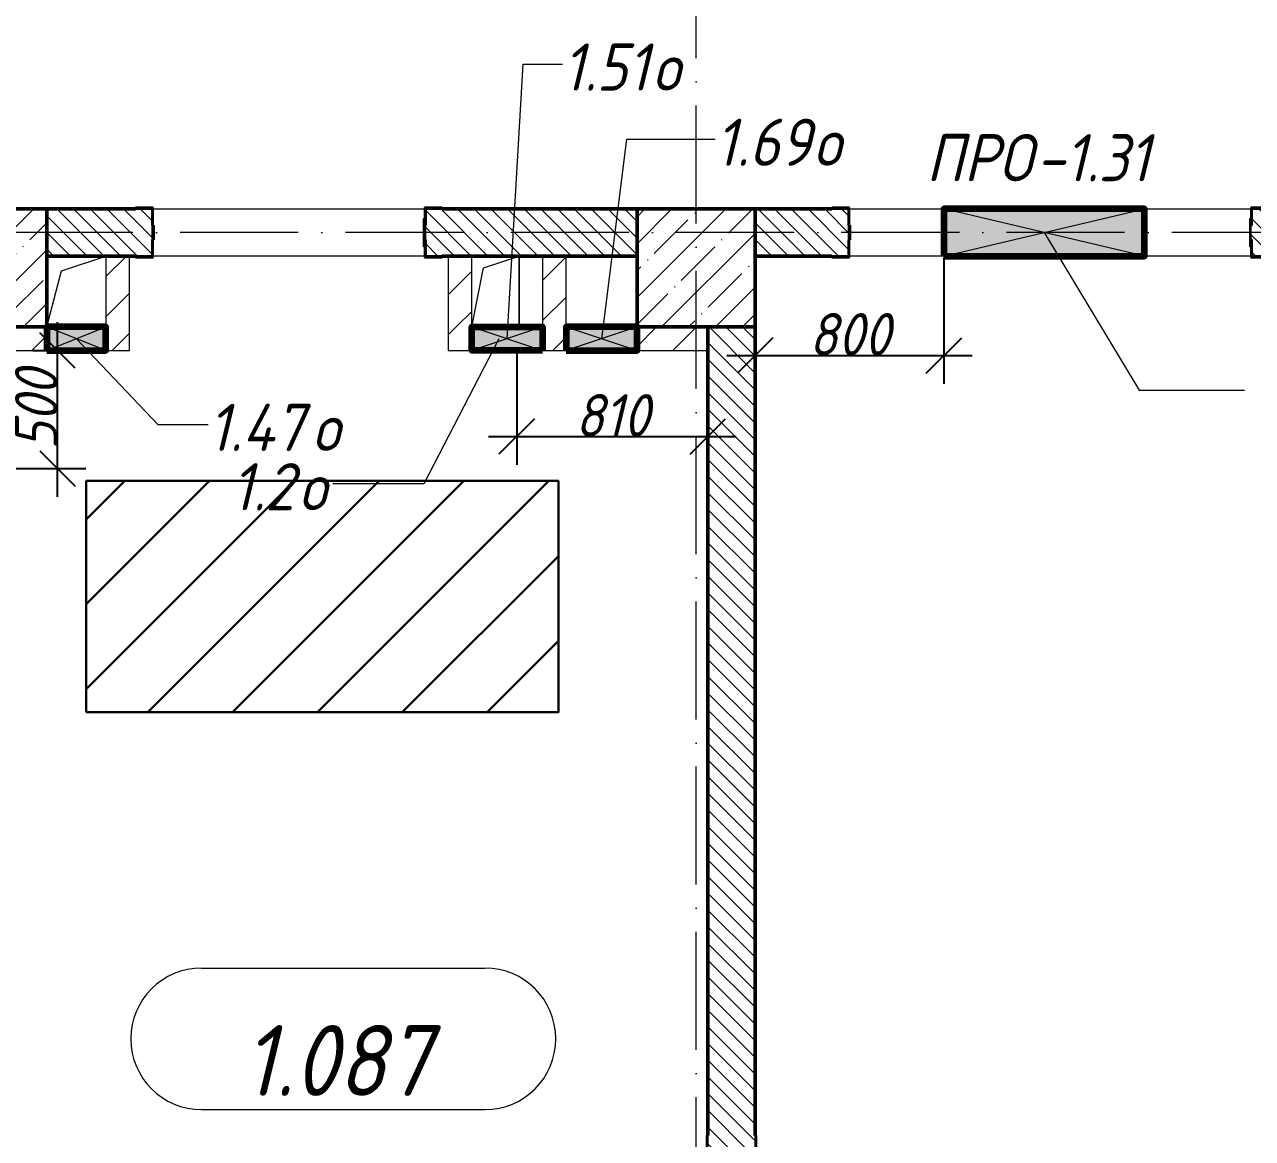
# Model space of a CAD drawing. Header units: millimetres. Extents: x -356862 to 418287, y 0 to 839748.
# Drawn here: x -116760 to -111559, y 461159 to 465878 of the extents above; entities that cross this region are included whole.
import ezdxf

# ---------------------------------------------------------------- set-up
doc = ezdxf.new("R2010")
doc.units = ezdxf.units.MM
doc.linetypes.add('50_200_ШТРИХ_1Т_ш5_п1_п1_', pattern=[700, 500, -100, 0, -100])
for name, color, linetype, lineweight in [('0) строит. леса', 20, 'Continuous', 30), ('9.7) Заделка 956 шт', 6, 'Continuous', 158), ('A-____-____-DIMS', 7, 'Continuous', 9), ('A-DETL-GENF-OTLN', 7, 'Continuous', 9), ('A-FLOR-____-OTLN', 7, 'Continuous', 9), ('A-GENM-____-IDEN', 7, 'Continuous', 9), ('A-GENM-____-MCUT', 7, 'Continuous', 25), ('A-GENM-____-OTLN', 7, 'Continuous', 9), ('A-GENM-____-OTLN-1', 7, 'Continuous', 25), ('A-GLAZ-____-IDEN', 7, 'Continuous', 9), ('A-GLAZ-____-OTLN', 7, 'Continuous', 9), ('A-WALL-____-MCUT-2', 7, 'Continuous', 50), ('A-WALL-____-PATT-1', 7, 'Continuous', 9), ('A-WALL-FNSH-MCUT-1', 7, 'Continuous', 9), ('I-WALL-____-OTLN', 7, 'Continuous', 9), ('S-COLS-____-MCUT', 7, 'Continuous', 50), ('S-COLS-____-OTLN', 7, 'Continuous', 9), ('S-GRID-____-OTLN-1', 7, '50_200_ШТРИХ_1Т_ш5_п1_п1_', 9)]:
    doc.layers.add(name, color=color, linetype=linetype, lineweight=lineweight)
doc.layers.add('A-AREA-IDEN-1', color=7, linetype='Continuous', lineweight=9, true_color=0x000000)
doc.styles.add('ISOCPEUR_I', font='isocpeui.ttf', dxfattribs={"width": 0.9, "height": 2.5})
doc.styles.add('ISOCPEUR_I_10', font='isocpeui.ttf', dxfattribs={"width": 0.9, "height": 180})
doc.styles.add('ISOCPEUR_I_9', font='isocpeui.ttf', dxfattribs={"width": 0.9, "height": 250})
doc.dimstyles.new('ISO-1_8_0_9К_СРЕДНИЙ_Кладочные_3', dxfattribs={"dimscale": 304.8, "dimtxt": 179.276612, "dimasz": 0.492126, "dimexe": 0.393701, "dimexo": 0, "dimgap": 0, "dimtad": 1, "dimdec": 3, "dimrnd": 0.001, "dimdsep": 46, "dimtxsty": 'ISOCPEUR_I_10', "dimblk1": 'OBLIQUE', "dimblk2": 'OBLIQUE', "dimsah": 1, "dimcen": 0.09, "dimdle": 0.393701, "dimazin": 0, "dimtfac": 1, "dimtdec": 4, "dimtix": 1, "dimtmove": 0, "dimatfit": 3, "dimfxl": 1, "dimtvp": 1, "dimtolj": 1, "dimtzin": 0, "dimarcsym": 2})
pattern_1 = [(135, (-176515.067, 459015.94), (-35.35534, -35.35534), [])]
pattern_2 = [(45, (-176515.07, 459015.94), (-84.85281, 84.85281), [])]

# ---------------------------------------------------------------- blocks, each defined once
blk = doc.blocks.new('BSC_Колонна _Прямоугольная - 500х500-V61-АР1_План отверстий 1 этажа в осях 1-64_А-ГГ')
at = {"layer": 'S-COLS-____-OTLN'}
h = blk.add_hatch(dxfattribs=at)
h.set_pattern_fill('FP_93', color=256, style=0, pattern_type=2)
h.set_pattern_definition([(45, (-59600, -5831.04), (-114.04925, 114.04925), []), (45, (-59485.95, -5831.04), (-114.04925, 114.04925), [201.613, -40.323, 3.353, -36.97])])
h.paths.add_polyline_path([(-250, -250), (250, -250), (250, 250), (-250, 250)], flags=0)
at = {"layer": 'S-COLS-____-MCUT'}
for p, q in [((250, 250), (-250, 250)), ((-250, 250), (-250, -250)), ((250, -250), (250, 250)), ((-250, -250), (250, -250))]:
    blk.add_line(p, q, dxfattribs=at)
blk = doc.blocks.new('BSC_Колонна _Прямоугольная - 500х500-V101-АР1_План отверстий 1 этажа в осях 1-64_А-ГГ')
at = {"layer": 'S-COLS-____-OTLN'}
h = blk.add_hatch(dxfattribs=at)
h.set_pattern_fill('FP_133', color=256, style=0, pattern_type=2)
h.set_pattern_definition([(45, (-62600, -5831.04), (-114.04925, 114.04925), []), (45, (-62485.95, -5831.04), (-114.04925, 114.04925), [201.613, -40.323, 3.353, -36.97])])
h.paths.add_polyline_path([(-250, -250), (250, -250), (250, 250), (-250, 250)], flags=0)
at = {"layer": 'S-COLS-____-MCUT'}
for p, q in [((250, 250), (-250, 250)), ((-250, 250), (-250, -250)), ((250, -250), (250, 250)), ((-250, -250), (250, -250))]:
    blk.add_line(p, q, dxfattribs=at)
blk = doc.blocks.new('Фахверк_СКБ_Уголок - 200_4010-27904286-АР1_План отверстий 1 этажа в осях 1-64_А-ГГ')
at = {"layer": 'A-GENM-____-MCUT'}
for p, q in [((200, 156), (125, 156)), ((125, 156), (125, 81)), ((131, 81), (131, 150)), ((131, 150), (200, 150)), ((200, 150), (200, 156)), ((125, 81), (131, 81)), ((131, 19), (125, 19)), ((125, 19), (125, -56)), ((131, -50), (131, 19)), ((200, -50), (131, -50)), ((200, -56), (200, -50)), ((125, -56), (200, -56))]:
    blk.add_line(p, q, dxfattribs=at)
blk = doc.blocks.new('Фахверк_СКБ_Уголок - 200_3600-27915153-АР1_План отверстий 1 этажа в осях 1-64_А-ГГ')
at = {"layer": 'A-GENM-____-MCUT'}
for p, q in [((125, 156), (50, 156)), ((50, 156), (50, 150)), ((50, 150), (119, 150)), ((119, 150), (119, 81)), ((125, 81), (125, 156)), ((119, 81), (125, 81)), ((125, 19), (119, 19)), ((119, 19), (119, -50)), ((125, -56), (125, 19)), ((119, -50), (50, -50)), ((50, -50), (50, -56)), ((50, -56), (125, -56))]:
    blk.add_line(p, q, dxfattribs=at)
blk = doc.blocks.new('154_Стойка_СКБ_Уголок - СМ-2530_200-28213945-АР1_План отверстий 1 этажа в осях 1-64_А-ГГ')
at = {"layer": 'A-GENM-____-MCUT'}
for p, q in [((125, 156), (125, 81)), ((200, 156), (125, 156)), ((131, 81), (131, 150)), ((131, 150), (200, 150)), ((200, 150), (200, 156)), ((125, 81), (131, 81)), ((131, 19), (125, 19)), ((125, 19), (125, -56)), ((131, -50), (131, 19)), ((200, -50), (131, -50)), ((200, -56), (200, -50)), ((125, -56), (200, -56))]:
    blk.add_line(p, q, dxfattribs=at)
blk = doc.blocks.new('Стойка_Влож_Полоса боковая - Полоса-28213942-АР1_План отверстий 1 этажа в осях 1-64_А-ГГ')
at = {"layer": 'A-GENM-____-OTLN'}
for p, q in [((-5, 60), (0, 60)), ((-5, -60), (-5, 60)), ((0, 31), (0, -31)), ((0, -60), (-5, -60))]:
    blk.add_line(p, q, dxfattribs=at)
blk = doc.blocks.new('154_Стойка_СКБ_Уголок - СМ-2230_200-28216496-АР1_План отверстий 1 этажа в осях 1-64_А-ГГ')
at = {"layer": 'A-GENM-____-MCUT'}
for p, q in [((125, 156), (125, 81)), ((200, 156), (125, 156)), ((131, 81), (131, 150)), ((131, 150), (200, 150)), ((200, 150), (200, 156)), ((125, 81), (131, 81)), ((131, 19), (125, 19)), ((125, 19), (125, -56)), ((131, -50), (131, 19)), ((200, -50), (131, -50)), ((200, -56), (200, -50)), ((125, -56), (200, -56))]:
    blk.add_line(p, q, dxfattribs=at)
blk = doc.blocks.new('Стойка_Влож_Полоса боковая - Полоса-V151-АР1_План отверстий 1 этажа в осях 1-64_А-ГГ')
at = {"layer": 'A-GENM-____-OTLN'}
for p, q in [((-5, 60), (0, 60)), ((-5, -60), (-5, 60)), ((0, -60), (-5, -60))]:
    blk.add_line(p, q, dxfattribs=at)
blk = doc.blocks.new('AR_Отверстие прямоугольное _в плите_ - AR_Отверстие прямоугольное _в плите_-V204-АР1_План отверстий 1 этажа в осях 1-64_А-ГГ')
at = {"layer": 'A-GENM-____-OTLN'}
for p, q in [((-62.5, 87.5), (125, 150)), ((-125, -150), (-62.5, 87.5))]:
    blk.add_line(p, q, dxfattribs=at)
blk = doc.blocks.new('AR_Отверстие прямоугольное _в плите_ - AR_Отверстие прямоугольное _в плите_-V205-АР1_План отверстий 1 этажа в осях 1-64_А-ГГ')
at = {"layer": 'A-GENM-____-OTLN'}
for p, q in [((-50, 100), (100, 150)), ((100, -150), (100, 150)), ((-100, -150), (-50, 100))]:
    blk.add_line(p, q, dxfattribs=at)
blk = doc.blocks.new('AR_Отверстие прямоугольное _в стене__БезПР - AR_Отверстие прямоугольное _в стене__БезПР-36428461-АР1_План отверстий 1 этажа в осях 1-64_А-ГГ')
at = {"layer": 'A-GLAZ-____-OTLN'}
blk.add_hatch(color=256, dxfattribs=at).paths.add_polyline_path([(-150, -50), (150, -50), (150, 50), (-150, 50)], flags=0)
at = {"layer": 'A-DETL-GENF-OTLN'}
for p, q in [((-150, -50), (-150, 50)), ((-150, 50), (150, 50)), ((150, 50), (-150, -50)), ((-150, 50), (150, -50)), ((150, 50), (-150, 50)), ((-150, 50), (-150, -50)), ((150, 50), (150, -50)), ((150, -50), (150, 50)), ((150, -50), (-150, -50)), ((-150, -50), (150, -50))]:
    blk.add_line(p, q, dxfattribs=at)
blk = doc.blocks.new('AR_Отверстие прямоугольное _в стене__БезПР - AR_Отверстие прямоугольное _в стене__БезПР-36428955-АР1_План отверстий 1 этажа в осях 1-64_А-ГГ')
at = {"layer": 'A-GLAZ-____-OTLN'}
blk.add_hatch(color=256, dxfattribs=at).paths.add_polyline_path([(-103.8, 50), (-125, 50), (-125, -50), (125, -50), (125, 50)], flags=0)
at = {"layer": 'A-DETL-GENF-OTLN'}
for p, q in [((-125, -50), (-125, 50)), ((-125, 50), (125, 50)), ((125, 50), (-125, -50)), ((-125, 50), (125, -50)), ((125, 50), (-125, 50)), ((-125, 50), (-125, -50)), ((125, 50), (125, -50)), ((125, -50), (125, 50)), ((125, -50), (-125, -50)), ((-125, -50), (125, -50))]:
    blk.add_line(p, q, dxfattribs=at)
at = {"layer": 'A-GLAZ-____-OTLN'}
blk.add_line((125, 50), (-125, 50), dxfattribs=at)
blk = doc.blocks.new('AR_Отверстие прямоугольное _в стене__БезПР - AR_Отверстие прямоугольное _в стене__БезПР-36428966-АР1_План отверстий 1 этажа в осях 1-64_А-ГГ')
at = {"layer": 'A-GLAZ-____-OTLN'}
blk.add_hatch(color=256, dxfattribs=at).paths.add_polyline_path([(150, 50), (-150, 50), (-150, -50), (150, -50)], flags=0)
at = {"layer": 'A-DETL-GENF-OTLN'}
for p, q in [((-150, -50), (-150, 50)), ((-150, 50), (150, 50)), ((150, 50), (-150, -50)), ((-150, 50), (150, -50)), ((150, 50), (-150, 50)), ((-150, 50), (-150, -50)), ((150, 50), (150, -50)), ((150, -50), (150, 50)), ((150, -50), (-150, -50)), ((-150, -50), (150, -50))]:
    blk.add_line(p, q, dxfattribs=at)
at = {"layer": 'A-GLAZ-____-OTLN'}
blk.add_line((150, 50), (-150, 50), dxfattribs=at)
blk = doc.blocks.new('AR_Отверстие прямоугольное _в стене_ - AR_Отверстие прямоугольное _в стене__ОВ-36666481-АР1_План отверстий 1 этажа в осях 1-64_А-ГГ')
at = {"layer": 'A-GLAZ-____-OTLN'}
blk.add_hatch(color=256, dxfattribs=at).paths.add_polyline_path([(-425, 100), (-425, -100), (425, -100), (425, 100)], flags=0)
at = {"layer": 'A-DETL-GENF-OTLN'}
for p, q in [((-425, -100), (-425, 100)), ((-425, 100), (425, 100)), ((425, 100), (-425, -100)), ((-425, 100), (425, -100)), ((425, 100), (-425, 100)), ((-425, 100), (-425, -100)), ((425, 100), (425, -100)), ((425, -100), (425, 100)), ((425, -100), (-425, -100)), ((-425, -100), (425, -100))]:
    blk.add_line(p, q, dxfattribs=at)
blk = doc.blocks.new('_Oblique')
at = {"color": 0, "linetype": 'ByBlock', "lineweight": -2}
blk.add_line((-0.5, -0.5), (0.5, 0.5), dxfattribs=at)
blk = doc.blocks.new('*D13354')
at = {"layer": 'A-____-____-DIMS', "color": 0, "lineweight": -2, "transparency": 16777216}
for p, q in [((-112865.1, 464891), (-112865.1, 464355.9)), ((-113665.1, 464597), (-113665.1, 464355.9)), ((-113785.1, 464475.9), (-112745.1, 464475.9))]:
    blk.add_line(p, q, dxfattribs=at)
at = {"layer": 'Defpoints', "color": 0, "transparency": 16777216}
for p in [(-112865.1, 464891), (-113665.1, 464597), (-112865.1, 464475.9)]:
    blk.add_point(p, dxfattribs=at)
at = {"layer": 'A-____-____-DIMS', "color": 0, "lineweight": -2, "transparency": 16777216, "xscale": 150, "yscale": 150, "zscale": 150, "rotation": 180}
blk.add_blockref('_Oblique', (-113665.1, 464475.9), dxfattribs=at)
at = {"layer": 'A-____-____-DIMS', "color": 0, "lineweight": -2, "transparency": 16777216, "xscale": 150, "yscale": 150, "zscale": 150}
blk.add_blockref('_Oblique', (-112865.1, 464475.9), dxfattribs=at)
at = {"layer": 'A-____-____-DIMS', "color": 0, "transparency": 16777216, "insert": (-113265.1, 464565.9), "char_height": 180, "width": 409.578, "attachment_point": 5, "style": 'ISOCPEUR_I_10'}
blk.add_mtext('\\A1;800', dxfattribs=at)
blk = doc.blocks.new('*D13368')
at = {"layer": 'A-____-____-DIMS', "color": 0, "lineweight": -2, "transparency": 16777216}
for p, q in [((-116620, 463877), (-116620, 464617)), ((-116726.1, 464497), (-116500, 464497)), ((-116965.1, 463997), (-116500, 463997))]:
    blk.add_line(p, q, dxfattribs=at)
at = {"layer": 'Defpoints', "color": 0, "transparency": 16777216}
for p in [(-116726.1, 464497), (-116620, 464497), (-116965.1, 463997)]:
    blk.add_point(p, dxfattribs=at)
at = {"layer": 'A-____-____-DIMS', "color": 0, "lineweight": -2, "transparency": 16777216, "xscale": 150, "yscale": 150, "zscale": 150}
for p, rotation in [((-116620, 464497), 90), ((-116620, 463997), 270)]:
    blk.add_blockref('_Oblique', p, dxfattribs=dict(at, rotation=rotation))
at = {"layer": 'A-____-____-DIMS', "color": 0, "transparency": 16777216, "insert": (-116710, 464247), "char_height": 180, "width": 409.578, "attachment_point": 5, "rotation": 90, "style": 'ISOCPEUR_I_10'}
blk.add_mtext('\\A1;500', dxfattribs=at)
blk = doc.blocks.new('*D13369')
at = {"layer": 'A-____-____-DIMS', "color": 0, "lineweight": -2, "transparency": 16777216}
for p, q in [((-114675.1, 464497), (-114675.1, 464012.4)), ((-113865.1, 464497), (-113865.1, 464012.4)), ((-114795.1, 464132.4), (-113745.1, 464132.4))]:
    blk.add_line(p, q, dxfattribs=at)
at = {"layer": 'Defpoints', "color": 0, "transparency": 16777216}
for p in [(-114675.1, 464497), (-113865.1, 464497), (-113865.1, 464132.4)]:
    blk.add_point(p, dxfattribs=at)
at = {"layer": 'A-____-____-DIMS', "color": 0, "lineweight": -2, "transparency": 16777216, "xscale": 150, "yscale": 150, "zscale": 150, "rotation": 180}
blk.add_blockref('_Oblique', (-114675.1, 464132.4), dxfattribs=at)
at = {"layer": 'A-____-____-DIMS', "color": 0, "lineweight": -2, "transparency": 16777216, "xscale": 150, "yscale": 150, "zscale": 150}
blk.add_blockref('_Oblique', (-113865.1, 464132.4), dxfattribs=at)
at = {"layer": 'A-____-____-DIMS', "color": 0, "transparency": 16777216, "insert": (-114270.1, 464222.4), "char_height": 180, "width": 368.207, "attachment_point": 5, "style": 'ISOCPEUR_I_10'}
blk.add_mtext('\\A1;810', dxfattribs=at)
blk = doc.blocks.new('AAR_СКБ_Марка_помещения_1_5 ммп - Номер _ Площадь-27962135-АИ_План этажа_Стены_1')
at = {"layer": 'A-AREA-IDEN-1'}
for p, q in [((-2.987, 3), (3.013, 3)), ((-2.987, 0), (3.013, 0))]:
    blk.add_line(p, q, dxfattribs=at)
for centre, start, end in [((-2.987, 1.5), 90, 270), ((3.013, 1.5), 270, 90)]:
    blk.add_arc(centre, 1.5, start, end, dxfattribs=at)

msp = doc.modelspace()

# ---------------------------------------------------------------- hatches: boundary and pattern name
at = {"layer": '0) строит. леса'}
h = msp.add_hatch(dxfattribs=at)
h.set_pattern_fill('ANSI31', color=256, scale=80)
h.set_pattern_definition([(45, (-116058.36, 608983.18), (-179.60512, 179.60512), [])])
h.paths.add_polyline_path([(-116498.5876, 462964.685), (-114498.5876, 462964.685), (-114498.5876, 463944.685), (-116498.5876, 463944.685)])
at = {"layer": 'A-WALL-____-PATT-1'}
h = msp.add_hatch(dxfattribs=at)
h.set_pattern_fill('FP_6', color=256, style=0, pattern_type=2)
h.set_pattern_definition(pattern_1)
h.paths.add_polyline_path([(-114990.0675, 464896.983), (-114165.0675, 464896.983), (-114165.0675, 465096.983), (-115059.0675, 465096.983), (-115059.0675, 465027.983), (-115065.0675, 465027.983), (-115065.0675, 464965.983), (-115059.0675, 464965.983), (-115059.0675, 464896.983)], flags=0)
h.paths.add_polyline_path([(-116221.0675, 464896.983), (-116221.0675, 464965.983), (-116215.0675, 464965.983), (-116215.0675, 465027.983), (-116221.0675, 465027.983), (-116221.0675, 465096.983), (-116665.0675, 465096.983), (-116665.0675, 464896.983), (-116290.0675, 464896.983)], flags=0)
h = msp.add_hatch(dxfattribs=at)
h.set_pattern_fill('FP_6', color=256, style=0, pattern_type=2)
h.set_pattern_definition(pattern_1)
h.paths.add_polyline_path([(-109909.0675, 464896.983), (-108790.0675, 464896.983), (-108790.0675, 465096.983), (-109909.0675, 465096.983), (-109909.0675, 465027.983), (-109915.0675, 465027.983), (-109915.0675, 464965.983), (-109909.0675, 464965.983), (-109909.0675, 464897.6687)], flags=0)
h.paths.add_polyline_path([(-108165.0675, 464896.983), (-108165.0675, 465096.983), (-108240.0675, 465096.983), (-108240.0675, 464896.983)], flags=0)
h.paths.add_polyline_path([(-111559.0675, 464896.983), (-110821.0675, 464896.983), (-110821.0675, 464965.983), (-110815.0675, 464965.983), (-110815.0675, 465027.983), (-110821.0675, 465027.983), (-110821.0675, 465096.983), (-111559.0675, 465096.983), (-111559.0675, 465027.983), (-111565.0675, 465027.983), (-111565.0675, 464965.983), (-111559.0675, 464965.983), (-111559.0675, 464936.983)], flags=0)
h.paths.add_polyline_path([(-113271.0675, 464896.983), (-113271.0675, 464965.983), (-113265.0675, 464965.983), (-113265.0675, 465027.983), (-113271.0675, 465027.983), (-113271.0675, 465096.983), (-113665.0675, 465096.983), (-113665.0675, 464896.983), (-113340.0675, 464896.983)], flags=0)
h = msp.add_hatch(dxfattribs=at)
h.set_pattern_fill('FP_4', color=256, style=0, pattern_type=2)
h.set_pattern_definition(pattern_2)
h.paths.add_polyline_path([(-116415.0675, 464596.983), (-116315.0675, 464596.983), (-116315.0675, 464896.983), (-116415.0675, 464896.983)], flags=0)
h = msp.add_hatch(dxfattribs=at)
h.set_pattern_fill('FP_4', color=256, style=0, pattern_type=2)
h.set_pattern_definition(pattern_2)
h.paths.add_polyline_path([(-114965.0675, 464596.983), (-114865.0675, 464596.983), (-114865.0675, 464896.983), (-114965.0675, 464896.983)], flags=0)
h = msp.add_hatch(dxfattribs=at)
h.set_pattern_fill('FP_4', color=256, style=0, pattern_type=2)
h.set_pattern_definition(pattern_2)
h.paths.add_polyline_path([(-114565.0675, 464596.983), (-114465.0675, 464596.983), (-114465.0675, 464896.983), (-114565.0675, 464896.983)], flags=0)
h = msp.add_hatch(dxfattribs=at)
h.set_pattern_fill('FP_4', color=256, style=0, pattern_type=2)
h.set_pattern_definition(pattern_2)
h.paths.add_polyline_path([(-116965.0675, 464496.983), (-116665.0675, 464496.983), (-116665.0675, 464596.983), (-116965.0675, 464596.983)], flags=0)
h.paths.add_polyline_path([(-116315.0675, 464496.983), (-116315.0675, 464596.983), (-116415.0675, 464596.983), (-116415.0675, 464496.983)], flags=0)
h = msp.add_hatch(dxfattribs=at)
h.set_pattern_fill('FP_4', color=256, style=0, pattern_type=2)
h.set_pattern_definition(pattern_2)
h.paths.add_polyline_path([(-114465.0675, 464496.983), (-114465.0675, 464596.983), (-114565.0675, 464596.983), (-114565.0675, 464496.983)], flags=0)
h.paths.add_polyline_path([(-114965.0675, 464496.983), (-114865.0675, 464496.983), (-114865.0675, 464596.983), (-114965.0675, 464596.983)], flags=0)
h.paths.add_polyline_path([(-114165.0675, 464496.983), (-113865.0675, 464496.983), (-113865.0675, 464596.983), (-114165.0675, 464596.983), (-114165.0675, 464546.983)], flags=0)
h = msp.add_hatch(dxfattribs=at)
h.set_pattern_fill('FP_6', color=256, style=0, pattern_type=2)
h.set_pattern_definition(pattern_1)
h.paths.add_polyline_path([(-113665.0675, 457596.983), (-113665.0675, 461096.983), (-113734.0675, 461096.983), (-113734.0675, 461102.983), (-113665.0675, 461102.983), (-113665.0675, 464596.983), (-113865.0675, 464596.983), (-113865.0675, 461102.983), (-113796.0675, 461102.983), (-113796.0675, 461096.983), (-113865.0675, 461096.983), (-113865.0675, 457596.983), (-113785.0353, 457596.983)], flags=0)

# ---------------------------------------------------------------- linework, layer by layer
at = {"layer": '0) строит. леса'}
msp.add_lwpolyline([(-116498.5876, 462964.685), (-114498.5876, 462964.685), (-114498.5876, 463944.685), (-116498.5876, 463944.685)], close=True, dxfattribs=at)
at = {"layer": '9.7) Заделка 956 шт'}
for points in [[(-112865.0675, 464896.983), (-112015.0675, 464896.983), (-112015.0675, 465096.983), (-112865.0675, 465096.983)], [(-116665.0675, 464496.983), (-116415.0675, 464496.983), (-116415.0675, 464596.983), (-116665.0675, 464596.983)], [(-114565.0675, 464496.983), (-114865.0675, 464496.983), (-114865.0675, 464596.983), (-114565.0675, 464596.983)], [(-114465.0675, 464496.983), (-114165.0675, 464496.983), (-114165.0675, 464596.983), (-114465.0675, 464596.983)]]:
    msp.add_lwpolyline(points, close=True, dxfattribs=at)
at = {"layer": 'A-FLOR-____-OTLN'}
msp.add_line((-114665.0675, 464896.983), (-114665.0675, 464596.983), dxfattribs=at)
at = {"layer": 'A-GLAZ-____-IDEN'}
for p, q in [((-114715.0675, 464546.983), (-114648.1214, 465710.2989)), ((-114648.1214, 465710.2989), (-114480.3969, 465710.2989)), ((-114315.0675, 464546.983), (-114208.4031, 465391.7847)), ((-114208.4031, 465391.7847), (-113834.4002, 465391.7847)), ((-112440.0675, 464996.983), (-112038.4492, 464329.4845)), ((-116540.0675, 464546.983), (-116195.5189, 464183.7774)), ((-114750.0675, 464546.983), (-115068.0577, 463932.4845)), ((-112038.4492, 464329.4845), (-111592.5964, 464329.4845)), ((-116195.5189, 464183.7774), (-115981.398, 464183.7774)), ((-115068.0577, 463932.4845), (-115454.3402, 463932.4845))]:
    msp.add_line(p, q, dxfattribs=at)
at = {"layer": 'A-WALL-____-MCUT-2'}
for p, q in [((-116290.0675, 465096.983), (-116665.0675, 465096.983)), ((-114165.0675, 465096.983), (-114990.0675, 465096.983)), ((-113340.0675, 465096.983), (-113665.0675, 465096.983)), ((-116215.0675, 464965.983), (-116215.0675, 465027.983)), ((-115065.0675, 465027.983), (-115065.0675, 464965.983)), ((-113265.0675, 464965.983), (-113265.0675, 465027.983)), ((-116665.0675, 464896.983), (-116290.0675, 464896.983)), ((-114990.0675, 464896.983), (-114165.0675, 464896.983)), ((-113665.0675, 464896.983), (-113340.0675, 464896.983)), ((-113865.0675, 464596.983), (-113865.0675, 461171.983)), ((-113665.0675, 461171.983), (-113665.0675, 464596.983))]:
    msp.add_line(p, q, dxfattribs=at)
at = {"layer": 'A-WALL-FNSH-MCUT-1'}
for p, q in [((-116415.0675, 464896.983), (-116415.0675, 464596.983)), ((-116315.0675, 464496.983), (-116315.0675, 464896.983)), ((-114965.0675, 464896.983), (-114965.0675, 464496.983)), ((-114865.0675, 464596.983), (-114865.0675, 464896.983)), ((-114565.0675, 464896.983), (-114565.0675, 464596.983)), ((-114465.0675, 464596.983), (-114465.0675, 464896.983)), ((-116965.0675, 464496.983), (-116665.0675, 464496.983)), ((-116415.0675, 464496.983), (-116315.0675, 464496.983)), ((-114965.0675, 464496.983), (-114865.0675, 464496.983)), ((-114565.0675, 464496.983), (-114465.0675, 464496.983)), ((-114165.0675, 464496.983), (-113865.0675, 464496.983))]:
    msp.add_line(p, q, dxfattribs=at)
at = {"layer": 'I-WALL-____-OTLN'}
for p, q in [((-116215.0675, 465096.983), (-115065.0675, 465096.983)), ((-113265.0675, 465096.983), (-112865.0675, 465096.983)), ((-112015.0675, 465096.983), (-111565.0675, 465096.983)), ((-115065.0675, 464896.983), (-116215.0675, 464896.983)), ((-112865.0675, 464896.983), (-113265.0675, 464896.983)), ((-111565.0675, 464896.983), (-112015.0675, 464896.983))]:
    msp.add_line(p, q, dxfattribs=at)
at = {"layer": 'S-GRID-____-OTLN-1'}
for p, q in [((-113915.0675, 454533.3346), (-113915.0675, 469166.4803)), ((-86196.2802, 464996.983), (-181183.8377, 464996.983))]:
    msp.add_line(p, q, dxfattribs=at)

# ---------------------------------------------------------------- block references
at = {"layer": 'A-AREA-IDEN-1', "xscale": 199.9999999999999, "yscale": 199.9999999999999, "zscale": 199.9999999999999}
msp.add_blockref('AAR_СКБ_Марка_помещения_1_5 ммп - Номер _ Площадь-27962135-АИ_План этажа_Стены_1', (-115412.1031, 461281.3096), dxfattribs=at)
at = {"layer": 'A-GENM-____-OTLN'}
for name, p in [('Стойка_Влож_Полоса боковая - Полоса-V151-АР1_План отверстий 1 этажа в осях 1-64_А-ГГ', (-115065.0675, 464996.983)), ('Стойка_Влож_Полоса боковая - Полоса-28213942-АР1_План отверстий 1 этажа в осях 1-64_А-ГГ', (-111565.0675, 464996.983)), ('AR_Отверстие прямоугольное _в плите_ - AR_Отверстие прямоугольное _в плите_-V204-АР1_План отверстий 1 этажа в осях 1-64_А-ГГ', (-116540.0675, 464746.983)), ('AR_Отверстие прямоугольное _в плите_ - AR_Отверстие прямоугольное _в плите_-V205-АР1_План отверстий 1 этажа в осях 1-64_А-ГГ', (-114765.0675, 464746.983))]:
    msp.add_blockref(name, p, dxfattribs=at)
at = {"layer": 'A-GENM-____-OTLN-1'}
for name, p, rotation in [('154_Стойка_СКБ_Уголок - СМ-2230_200-28216496-АР1_План отверстий 1 этажа в осях 1-64_А-ГГ', (-116090.0675, 465046.983), 180), ('Фахверк_СКБ_Уголок - 200_4010-27904286-АР1_План отверстий 1 этажа в осях 1-64_А-ГГ', (-113140.0675, 465046.983), 180), ('Фахверк_СКБ_Уголок - 200_3600-27915153-АР1_План отверстий 1 этажа в осях 1-64_А-ГГ', (-113815.0675, 461221.983), 269.9999999999999)]:
    msp.add_blockref(name, p, dxfattribs=dict(at, rotation=rotation))
for name, p in [('154_Стойка_СКБ_Уголок - СМ-2230_200-28216496-АР1_План отверстий 1 этажа в осях 1-64_А-ГГ', (-115190.0675, 464946.983)), ('154_Стойка_СКБ_Уголок - СМ-2530_200-28213945-АР1_План отверстий 1 этажа в осях 1-64_А-ГГ', (-111690.0675, 464946.983))]:
    msp.add_blockref(name, p, dxfattribs=at)
at = {"layer": 'A-GLAZ-____-OTLN', "rotation": 180}
for name, p in [('AR_Отверстие прямоугольное _в стене_ - AR_Отверстие прямоугольное _в стене__ОВ-36666481-АР1_План отверстий 1 этажа в осях 1-64_А-ГГ', (-112440.0675, 464996.983)), ('AR_Отверстие прямоугольное _в стене__БезПР - AR_Отверстие прямоугольное _в стене__БезПР-36428955-АР1_План отверстий 1 этажа в осях 1-64_А-ГГ', (-116540.0675, 464546.983))]:
    msp.add_blockref(name, p, dxfattribs=at)
at = {"layer": 'A-GLAZ-____-OTLN'}
for name, p in [('AR_Отверстие прямоугольное _в стене__БезПР - AR_Отверстие прямоугольное _в стене__БезПР-36428461-АР1_План отверстий 1 этажа в осях 1-64_А-ГГ', (-114715.0675, 464546.983)), ('AR_Отверстие прямоугольное _в стене__БезПР - AR_Отверстие прямоугольное _в стене__БезПР-36428966-АР1_План отверстий 1 этажа в осях 1-64_А-ГГ', (-114315.0675, 464546.983))]:
    msp.add_blockref(name, p, dxfattribs=at)
at = {"layer": 'S-COLS-____-OTLN'}
for name, p in [('BSC_Колонна _Прямоугольная - 500х500-V61-АР1_План отверстий 1 этажа в осях 1-64_А-ГГ', (-116915.0675, 464846.983)), ('BSC_Колонна _Прямоугольная - 500х500-V101-АР1_План отверстий 1 этажа в осях 1-64_А-ГГ', (-113915.0675, 464846.983))]:
    msp.add_blockref(name, p, dxfattribs=at)

# ---------------------------------------------------------------- texts
at = {"layer": 'A-AREA-IDEN-1', "insert": (-115437.5321, 461339.6395), "char_height": 300, "width": 900, "attachment_point": 8, "line_spacing_factor": 1.139951, "style": 'ISOCPEUR_I'}
msp.add_mtext('\\pxqc,t8.46667,16.93333,25.4,33.86667,42.33333,50.8,59.26667,67.73333,76.2,84.66667,93.13333,101.6,110.06667,118.53333,127,135.46667,143.93333,152.4,160.86667,169.33333,177.8,186.26667,194.73333,203.2,211.66667,220.13333,228.6,237.06667,245.53333,254,262.46667,270.93333;{1.087}', dxfattribs=at)
at = {"layer": 'A-GENM-____-IDEN', "char_height": 200, "attachment_point": 1, "style": 'ISOCPEUR_I_9'}
for s, insert, width in [('ПРО', (-112940.6241, 465413.812), 562.784625), ('-1.31', (-112476.2804, 465413.812), 620.506125)]:
    msp.add_mtext(s, dxfattribs=dict(at, insert=insert, width=width))
at = {"layer": 'A-GLAZ-____-IDEN', "char_height": 200, "attachment_point": 1, "style": 'ISOCPEUR_I_9'}
for s, insert, width in [('1.51', (-114480.3969, 465797.9135), 461.772), ('\\fISOCPEUR|b0|i1|c204|p34|;\\W.9;о', (-114099.3969, 465797.9135), 158.734125), ('1.69', (-113834.4002, 465479.3993), 505.063125), ('\\fISOCPEUR|b0|i1|c204|p34|;\\W.9;о', (-113417.6815, 465479.3993), 158.734125), ('1.47', (-115981.398, 464271.392), 533.923875), ('\\fISOCPEUR|b0|i1|c204|p34|;\\W.9;о', (-115540.8667, 464271.392), 158.734125), ('1.2', (-115883.298, 464020.0991), 346.329), ('\\fISOCPEUR|b0|i1|c204|p34|;\\W.9;о', (-115597.548, 464020.0991), 158.734125)]:
    msp.add_mtext(s, dxfattribs=dict(at, insert=insert, width=width))

# ---------------------------------------------------------------- dimensions: what is measured, and where the dimension line sits
at = {"layer": 'A-____-____-DIMS'}
for base, p1, p2, override, picture, middle in [((-112865.0675, 464475.8554), (-113665.0675, 464596.983), (-112865.0675, 464890.983), {"dimpost": '<>', "dimfxl": 852.312149}, '*D13354', (-113265.0675, 464565.8554)), ((-113865.0675, 464132.3771), (-114675.0675, 464496.983), (-113865.0675, 464496.983), {"dimpost": '<>', "dimfxl": 810}, '*D13369', (-114270.0675, 464222.3771))]:
    dim = msp.add_linear_dim(base=base, p1=p1, p2=p2, dimstyle='ISO-1_8_0_9К_СРЕДНИЙ_Кладочные_3', override=override, dxfattribs=at)
    dim.commit()
    dim.dimension.update_dxf_attribs({"geometry": picture, "text_midpoint": middle})
dim = msp.add_linear_dim(base=(-116620.0443, 464496.983), p1=(-116965.0675, 463996.983), p2=(-116726.1103, 464496.983), angle=90, dimstyle='ISO-1_8_0_9К_СРЕДНИЙ_Кладочные_3', override={"dimpost": '<>', "dimfxl": 554.166524}, dxfattribs=at)
dim.commit()
dim.dimension.update_dxf_attribs({"geometry": '*D13368', "text_midpoint": (-116710.0443, 464246.983)})

doc.saveas('drawing.dxf')
